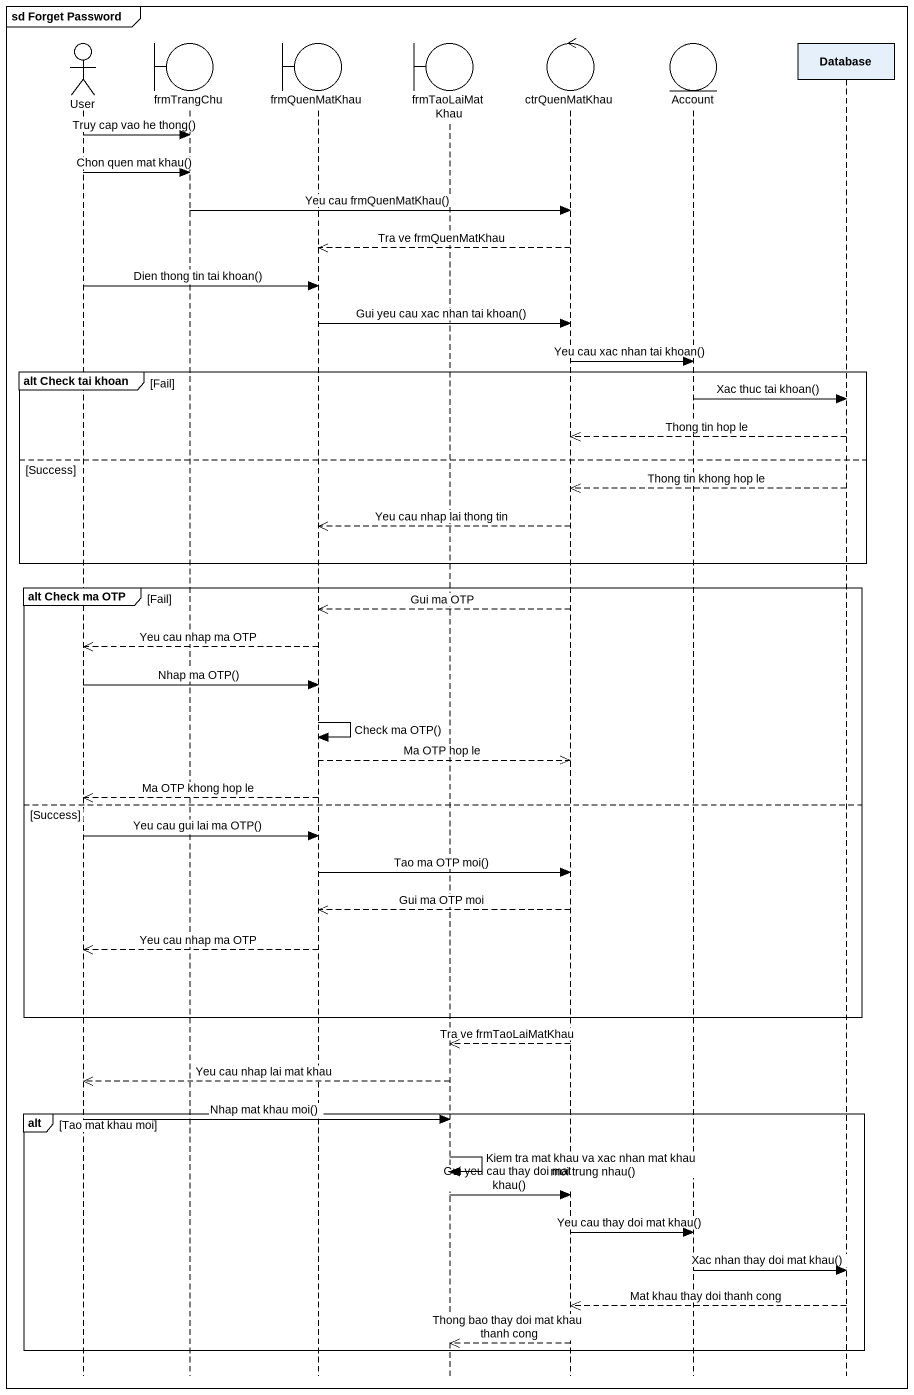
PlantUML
@startuml
mainframe sd Forget Password
hide footbox
actor User
boundary frmTrangChu
boundary frmQuenMatKhau
boundary frmTaoLaiMatKhau
control ctrQuenMatKhau
entity Account
participant "Database" as Database_

User -> frmTrangChu : Truy cap vao he thong()
User -> frmTrangChu : Chon quen mat khau()
frmTrangChu -> ctrQuenMatKhau : Yeu cau frmQuenMatKhau()
ctrQuenMatKhau -->> frmQuenMatKhau : Tra ve frmQuenMatKhau
User -> frmQuenMatKhau : Dien thong tin tai khoan()
frmQuenMatKhau -> ctrQuenMatKhau : Gui yeu cau xac nhan tai khoan()
ctrQuenMatKhau -> Account : Yeu cau xac nhan tai khoan()
group alt Check tai khoan [Fail]
  Account -> Database_ : Xac thuc tai khoan()
  Database_ -->> ctrQuenMatKhau : Thong tin hop le
else Success
  Database_ -->> ctrQuenMatKhau : Thong tin khong hop le
  ctrQuenMatKhau -->> frmQuenMatKhau : Yeu cau nhap lai thong tin
end
group alt Check ma OTP [Fail]
  ctrQuenMatKhau -->> frmQuenMatKhau : Gui ma OTP
  frmQuenMatKhau -->> User : Yeu cau nhap ma OTP
  User -> frmQuenMatKhau : Nhap ma OTP()
  frmQuenMatKhau -> frmQuenMatKhau : Check ma OTP()
  frmQuenMatKhau -->> ctrQuenMatKhau : Ma OTP hop le
  frmQuenMatKhau -->> User : Ma OTP khong hop le
else Success
  User -> frmQuenMatKhau : Yeu cau gui lai ma OTP()
  frmQuenMatKhau -> ctrQuenMatKhau : Tao ma OTP moi()
  ctrQuenMatKhau -->> frmQuenMatKhau : Gui ma OTP moi
  frmQuenMatKhau -->> User : Yeu cau nhap ma OTP
end
ctrQuenMatKhau -->> frmTaoLaiMatKhau : Tra ve frmTaoLaiMatKhau
frmTaoLaiMatKhau -->> User : Yeu cau nhap lai mat khau
alt Tao mat khau moi
  User -> frmTaoLaiMatKhau : Nhap mat khau moi()
  frmTaoLaiMatKhau -> frmTaoLaiMatKhau : Kiem tra mat khau va xac nhan mat khau moi trung nhau()
  frmTaoLaiMatKhau -> ctrQuenMatKhau : Gui yeu cau thay doi mat khau()
  ctrQuenMatKhau -> Account : Yeu cau thay doi mat khau()
  Account -> Database_ : Xac nhan thay doi mat khau()
  Database_ -->> ctrQuenMatKhau : Mat khau thay doi thanh cong
  ctrQuenMatKhau -->> frmTaoLaiMatKhau : Thong bao thay doi mat khau thanh cong
end
@enduml
